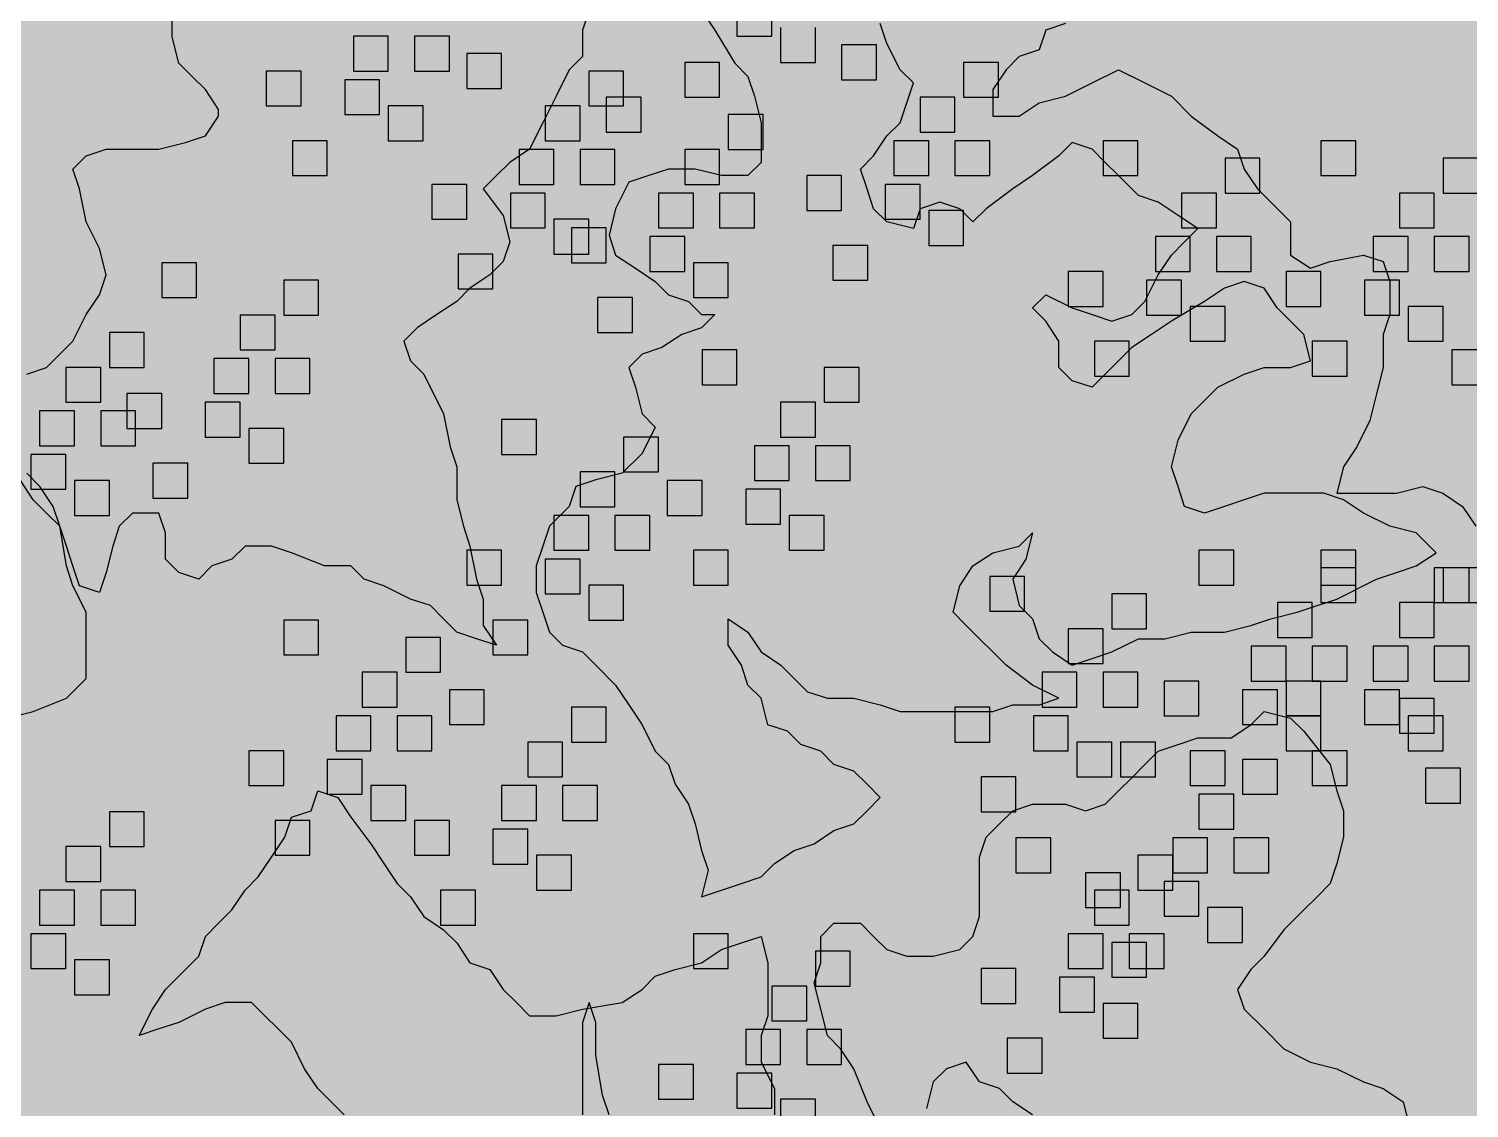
# Model space of a CAD drawing. Header units: millimetres. Extents: x -2.1 to 56.3, y -12 to 10.2.
# Drawn here: x 12.133 to 12.763, y -9.682 to -9.211 of the extents above; entities that cross this region are included whole.
import ezdxf

# ---------------------------------------------------------------- set-up
doc = ezdxf.new("R2010")
doc.units = ezdxf.units.MM
doc.header["$LTSCALE"] = 0.01
doc.layers.add('HATCH WOOD', color=35, linetype='Continuous', lineweight=9, true_color=0x96704a)
doc.layers.add('TREE', color=97, linetype='Continuous', lineweight=25, true_color=0x3f8845, transparency=0.3)

# ---------------------------------------------------------------- blocks, each defined once
blk = doc.blocks.new('DENDRO2-K')
at = {"linetype": 'Continuous'}
for p, q in [((0.2725, 0.9677), (0.2649, 0.9373)), ((-0.1222, 0.9449), (-0.1298, 0.9221)), ((0.0068, 0.9297), (-0.0084, 0.9449)), ((0.022, 0.9373), (-0.0008, 0.9525)), ((-0.08, 0.89), (-0.08, 0.93)), ((-0.08, 0.93), (-0.04, 0.93)), ((-0.04, 0.93), (-0.04, 0.89)), ((-0.03, 0.9), (-0.03, 0.94)), ((-0.03, 0.94), (0.01, 0.94)), ((0.0296, 0.9145), (0.0068, 0.9297)), ((0.01, 0.94), (0.01, 0.9)), ((0.0372, 0.9221), (0.022, 0.9373)), ((0.2649, 0.9373), (0.2498, 0.8994)), ((0.47, 0.89), (0.47, 0.93)), ((0.47, 0.93), (0.51, 0.93)), ((0.51, 0.93), (0.51, 0.89)), ((0.52, 0.9), (0.52, 0.94)), ((0.52, 0.94), (0.56, 0.94)), ((0.56, 0.94), (0.56, 0.9)), ((-0.1298, 0.9221), (-0.145, 0.9069)), ((0.0524, 0.9069), (0.0296, 0.9145)), ((0.0524, 0.9069), (0.0372, 0.9221)), ((-0.145, 0.9069), (-0.1602, 0.8918)), ((-0.13, 0.86), (-0.13, 0.9)), ((-0.13, 0.9), (-0.09, 0.9)), ((-0.09, 0.9), (-0.09, 0.86)), ((0.01, 0.9), (-0.03, 0.9)), ((0.0751, 0.8994), (0.0524, 0.9069)), ((0.0979, 0.8994), (0.0524, 0.9069)), ((0.0979, 0.8918), (0.0751, 0.8994)), ((0.1207, 0.8918), (0.0979, 0.8994)), ((0.2498, 0.8994), (0.227, 0.8766)), ((0.42, 0.86), (0.42, 0.9)), ((0.42, 0.9), (0.46, 0.9)), ((0.46, 0.9), (0.46, 0.86)), ((0.56, 0.9), (0.52, 0.9)), ((-0.3728, 0.8766), (-0.3804, 0.8538)), ((-0.3576, 0.8918), (-0.3728, 0.8766)), ((-0.3348, 0.8842), (-0.3576, 0.8918)), ((-0.2968, 0.8766), (-0.3348, 0.8842)), ((-0.2665, 0.8614), (-0.2968, 0.8766)), ((-0.1906, 0.8766), (-0.2133, 0.8614)), ((-0.1602, 0.8918), (-0.1906, 0.8766)), ((-0.04, 0.89), (-0.08, 0.89)), ((0, 0.85), (0, 0.89)), ((0, 0.89), (0.04, 0.89)), ((0.04, 0.89), (0.04, 0.85)), ((0.1207, 0.8842), (0.0979, 0.8918)), ((0.1511, 0.8766), (0.1207, 0.8918)), ((0.1283, 0.8614), (0.1207, 0.8842)), ((0.1814, 0.8766), (0.1511, 0.8766)), ((0.227, 0.8766), (0.1814, 0.8766)), ((0.51, 0.89), (0.47, 0.89)), ((0.55, 0.85), (0.55, 0.89)), ((0.55, 0.89), (0.59, 0.89)), ((0.59, 0.89), (0.59, 0.85)), ((-0.2361, 0.8538), (-0.2665, 0.8614)), ((-0.2133, 0.8614), (-0.2361, 0.8538)), ((-0.09, 0.86), (-0.13, 0.86)), ((-0.08, 0.82), (-0.08, 0.86)), ((-0.08, 0.86), (-0.04, 0.86)), ((-0.04, 0.86), (-0.04, 0.82)), ((0.1055, 0.8538), (0.1283, 0.8614)), ((0.46, 0.86), (0.42, 0.86)), ((0.47, 0.82), (0.47, 0.86)), ((0.47, 0.86), (0.51, 0.86)), ((0.51, 0.86), (0.51, 0.82)), ((-0.3804, 0.8538), (-0.3804, 0.8234)), ((-0.17, 0.81), (-0.17, 0.85)), ((-0.17, 0.85), (-0.13, 0.85)), ((-0.13, 0.85), (-0.13, 0.81)), ((0.04, 0.85), (0, 0.85)), ((0.0524, 0.8386), (0.0751, 0.8462)), ((0.0751, 0.8462), (0.1055, 0.8538)), ((0.38, 0.81), (0.38, 0.85)), ((0.38, 0.85), (0.42, 0.85)), ((0.42, 0.85), (0.42, 0.81)), ((0.59, 0.85), (0.55, 0.85)), ((-0.1, 0.79), (-0.1, 0.83)), ((-0.1, 0.83), (-0.06, 0.83)), ((-0.06, 0.83), (-0.06, 0.79)), ((0.0372, 0.8234), (0.0524, 0.8386)), ((-0.3804, 0.8234), (-0.3804, 0.7931)), ((-0.13, 0.81), (-0.17, 0.81)), ((-0.04, 0.82), (-0.08, 0.82)), ((0.0372, 0.7931), (0.0372, 0.8234)), ((0.42, 0.81), (0.38, 0.81)), ((0.51, 0.82), (0.47, 0.82)), ((0.6369, 0.8158), (0.6066, 0.8007)), ((0.6293, 0.7931), (0.6369, 0.8158)), ((-0.02, 0.76), (-0.02, 0.8)), ((-0.02, 0.8), (0.02, 0.8)), ((0.02, 0.8), (0.02, 0.76)), ((0.6066, 0.8007), (0.5838, 0.7855)), ((-0.5094, 0.7779), (-0.5474, 0.7779)), ((-0.479, 0.7703), (-0.5094, 0.7779)), ((-0.3804, 0.7931), (-0.3879, 0.7627)), ((-0.25, 0.75), (-0.25, 0.79)), ((-0.25, 0.79), (-0.21, 0.79)), ((-0.21, 0.79), (-0.21, 0.75)), ((-0.06, 0.79), (-0.1, 0.79)), ((0.06, 0.7855), (0.0372, 0.7931)), ((0.0903, 0.7855), (0.06, 0.7855)), ((0.1055, 0.7703), (0.0903, 0.7855)), ((0.5838, 0.7855), (0.5686, 0.7703)), ((0.6217, 0.7703), (0.6293, 0.7931)), ((-0.4639, 0.7551), (-0.479, 0.7703)), ((-0.3879, 0.7627), (-0.3955, 0.7399)), ((0.1131, 0.7475), (0.1055, 0.7703)), ((0.5686, 0.7703), (0.5458, 0.7475)), ((0.6066, 0.7399), (0.6217, 0.7703)), ((-0.4487, 0.7399), (-0.4639, 0.7551)), ((-0.21, 0.75), (-0.25, 0.75)), ((0.02, 0.76), (-0.02, 0.76)), ((0.0979, 0.7323), (0.1131, 0.7475)), ((0.5458, 0.7475), (0.5231, 0.7399)), ((-0.4259, 0.7247), (-0.4487, 0.7399)), ((-0.3955, 0.7399), (-0.4183, 0.7247)), ((-0.14, 0.69), (-0.14, 0.73)), ((-0.14, 0.73), (-0.1, 0.73)), ((-0.1, 0.73), (-0.1, 0.69)), ((-0.09, 0.7), (-0.09, 0.74)), ((-0.09, 0.74), (-0.05, 0.74)), ((-0.05, 0.74), (-0.05, 0.7)), ((0.0903, 0.7096), (0.0979, 0.7323)), ((0.5231, 0.7399), (0.5079, 0.7247)), ((0.599, 0.7172), (0.6066, 0.7399)), ((-0.4183, 0.7247), (-0.4259, 0.7247)), ((0.5079, 0.7247), (0.4927, 0.7096)), ((0.599, 0.6868), (0.599, 0.7172)), ((-0.19, 0.66), (-0.19, 0.7)), ((-0.19, 0.7), (-0.15, 0.7)), ((-0.15, 0.7), (-0.15, 0.66)), ((-0.05, 0.7), (-0.09, 0.7)), ((0.0751, 0.6944), (0.0903, 0.7096)), ((0.0751, 0.664), (0.0751, 0.6944)), ((0.4699, 0.6944), (0.4547, 0.6792)), ((0.4927, 0.7096), (0.4699, 0.6944)), ((-0.1, 0.69), (-0.14, 0.69)), ((-0.06, 0.65), (-0.06, 0.69)), ((-0.06, 0.69), (-0.02, 0.69)), ((-0.02, 0.69), (-0.02, 0.65)), ((0.31, 0.65), (0.31, 0.69)), ((0.31, 0.69), (0.35, 0.69)), ((0.35, 0.69), (0.35, 0.65)), ((0.4547, 0.6792), (0.432, 0.664)), ((0.6142, 0.6716), (0.599, 0.6868)), ((-0.47, 0.63), (-0.47, 0.67)), ((-0.47, 0.67), (-0.43, 0.67)), ((-0.43, 0.67), (-0.43, 0.63)), ((0.0827, 0.6412), (0.0751, 0.664)), ((0.432, 0.664), (0.4092, 0.6488)), ((0.6293, 0.6564), (0.6142, 0.6716)), ((-0.23, 0.61), (-0.23, 0.65)), ((-0.23, 0.65), (-0.19, 0.65)), ((-0.15, 0.66), (-0.19, 0.66)), ((-0.19, 0.65), (-0.19, 0.61)), ((-0.14, 0.62), (-0.14, 0.66)), ((-0.14, 0.66), (-0.1, 0.66)), ((-0.1, 0.66), (-0.1, 0.62)), ((-0.02, 0.65), (-0.06, 0.65)), ((0.16, 0.65), (0.2, 0.65)), ((0.16, 0.61), (0.16, 0.65)), ((0.2, 0.65), (0.2, 0.61)), ((0.35, 0.65), (0.31, 0.65)), ((0.4092, 0.6488), (0.3864, 0.6412)), ((0.39, 0.62), (0.39, 0.66)), ((0.39, 0.66), (0.43, 0.66)), ((0.43, 0.66), (0.43, 0.62)), ((0.6445, 0.6412), (0.6293, 0.6564)), ((-0.43, 0.63), (-0.47, 0.63)), ((-0.39, 0.6), (-0.39, 0.64)), ((-0.39, 0.64), (-0.35, 0.64)), ((-0.35, 0.64), (-0.35, 0.6)), ((0.0979, 0.6033), (0.0827, 0.6412)), ((0.3864, 0.6412), (0.3788, 0.6185)), ((0.6749, 0.6261), (0.6445, 0.6412)), ((-0.1, 0.62), (-0.14, 0.62)), ((0.3788, 0.6185), (0.356, 0.6109)), ((0.43, 0.62), (0.39, 0.62)), ((0.6977, 0.6109), (0.6749, 0.6261)), ((-0.35, 0.6), (-0.39, 0.6)), ((-0.19, 0.61), (-0.23, 0.61)), ((0.0979, 0.5729), (0.0979, 0.6033)), ((0.2, 0.61), (0.16, 0.61)), ((0.32, 0.56), (0.32, 0.6)), ((0.32, 0.6), (0.36, 0.6)), ((0.356, 0.6109), (0.3636, 0.5881)), ((0.36, 0.6), (0.36, 0.56)), ((0.7128, 0.5957), (0.6977, 0.6109)), ((0.728, 0.5805), (0.7128, 0.5957)), ((-0.46, 0.54), (-0.46, 0.58)), ((-0.46, 0.58), (-0.42, 0.58)), ((-0.42, 0.58), (-0.42, 0.54)), ((0.27, 0.55), (0.27, 0.59)), ((0.27, 0.59), (0.31, 0.59)), ((0.31, 0.59), (0.31, 0.55)), ((0.3636, 0.5881), (0.3864, 0.5729)), ((-0.51, 0.53), (-0.51, 0.57)), ((-0.51, 0.57), (-0.47, 0.57)), ((-0.47, 0.57), (-0.47, 0.53)), ((0.1131, 0.5577), (0.0979, 0.5729)), ((0.3864, 0.5729), (0.4168, 0.5501)), ((0.1207, 0.535), (0.1131, 0.5577)), ((0.22, 0.52), (0.22, 0.56)), ((0.22, 0.56), (0.26, 0.56)), ((0.26, 0.56), (0.26, 0.52)), ((0.31, 0.55), (0.27, 0.55)), ((0.36, 0.56), (0.32, 0.56)), ((0.35, 0.51), (0.35, 0.55)), ((0.35, 0.55), (0.39, 0.55)), ((0.39, 0.55), (0.39, 0.51)), ((0.4168, 0.5501), (0.4395, 0.535)), ((-0.47, 0.53), (-0.51, 0.53)), ((-0.42, 0.54), (-0.46, 0.54)), ((-0.43, 0.49), (-0.43, 0.53)), ((-0.43, 0.53), (-0.39, 0.53)), ((-0.39, 0.53), (-0.39, 0.49)), ((0.1359, 0.5046), (0.1207, 0.535)), ((0.4395, 0.535), (0.4623, 0.5198)), ((0.26, 0.52), (0.22, 0.52)), ((0.27, 0.48), (0.27, 0.52)), ((0.27, 0.52), (0.31, 0.52)), ((0.31, 0.52), (0.31, 0.48)), ((0.4623, 0.5198), (0.4775, 0.5046)), ((-0.51, 0.46), (-0.51, 0.5)), ((-0.51, 0.5), (-0.47, 0.5)), ((-0.47, 0.5), (-0.47, 0.46)), ((-0.1906, 0.4742), (-0.1754, 0.497)), ((-0.1754, 0.497), (-0.1602, 0.5122)), ((-0.1602, 0.5122), (-0.1374, 0.5046)), ((-0.1374, 0.5046), (-0.1222, 0.4894)), ((0.1435, 0.4818), (0.1359, 0.5046)), ((0.18, 0.51), (0.22, 0.51)), ((0.18, 0.47), (0.18, 0.51)), ((0.22, 0.51), (0.22, 0.47)), ((0.39, 0.51), (0.35, 0.51)), ((0.39, 0.46), (0.39, 0.5)), ((0.39, 0.5), (0.43, 0.5)), ((0.43, 0.5), (0.43, 0.46)), ((0.4775, 0.5046), (0.5003, 0.4894)), ((-0.39, 0.49), (-0.43, 0.49)), ((-0.34, 0.44), (-0.34, 0.48)), ((-0.34, 0.48), (-0.3, 0.48)), ((-0.3, 0.48), (-0.3, 0.44)), ((-0.1222, 0.4894), (-0.0767, 0.4666)), ((0.1587, 0.4666), (0.1435, 0.4818)), ((0.31, 0.48), (0.27, 0.48)), ((0.5003, 0.4894), (0.5155, 0.4666)), ((-0.2057, 0.4514), (-0.1906, 0.4742)), ((-0.0767, 0.4666), (-0.0387, 0.459)), ((0.1738, 0.4514), (0.1587, 0.4666)), ((0.22, 0.47), (0.18, 0.47)), ((0.47, 0.43), (0.47, 0.47)), ((0.47, 0.47), (0.51, 0.47)), ((0.51, 0.47), (0.51, 0.43)), ((0.5155, 0.4666), (0.5306, 0.4514)), ((-0.47, 0.46), (-0.51, 0.46)), ((-0.26, 0.41), (-0.26, 0.45)), ((-0.26, 0.45), (-0.22, 0.45)), ((-0.2209, 0.4363), (-0.2057, 0.4514)), ((-0.22, 0.45), (-0.22, 0.41)), ((-0.0387, 0.459), (-0.016, 0.4514)), ((-0.016, 0.4514), (0.022, 0.4514)), ((0.022, 0.4514), (0.0524, 0.4439)), ((0.1814, 0.4287), (0.1738, 0.4514)), ((0.24, 0.42), (0.24, 0.46)), ((0.24, 0.46), (0.28, 0.46)), ((0.28, 0.46), (0.28, 0.42)), ((0.43, 0.46), (0.39, 0.46)), ((0.5306, 0.4514), (0.5534, 0.4363)), ((-0.49, 0.4), (-0.49, 0.44)), ((-0.49, 0.44), (-0.45, 0.44)), ((-0.45, 0.44), (-0.45, 0.4)), ((-0.3, 0.44), (-0.34, 0.44)), ((-0.2361, 0.4135), (-0.2209, 0.4363)), ((0.0524, 0.4439), (0.0751, 0.4363)), ((0.0751, 0.4363), (0.1131, 0.4287)), ((0.08, 0.4), (0.08, 0.44)), ((0.08, 0.44), (0.12, 0.44)), ((0.12, 0.44), (0.12, 0.4)), ((0.51, 0.43), (0.47, 0.43)), ((0.5534, 0.4363), (0.561, 0.4135)), ((-0.35, 0.4059), (-0.3348, 0.4211)), ((-0.3348, 0.4211), (-0.3044, 0.3983)), ((-0.2513, 0.3983), (-0.2361, 0.4135)), ((0.1131, 0.4287), (0.1359, 0.4211)), ((0.1359, 0.4211), (0.1662, 0.4211)), ((0.1662, 0.4211), (0.189, 0.4059)), ((0.189, 0.4059), (0.1814, 0.4287)), ((0.28, 0.42), (0.24, 0.42)), ((0.561, 0.4135), (0.5838, 0.3983)), ((-0.45, 0.4), (-0.49, 0.4)), ((-0.3652, 0.3907), (-0.35, 0.4059)), ((-0.3044, 0.3983), (-0.2741, 0.3907)), ((-0.2741, 0.3907), (-0.2513, 0.3983)), ((-0.22, 0.41), (-0.26, 0.41)), ((-0.07, 0.36), (-0.07, 0.4)), ((-0.07, 0.4), (-0.03, 0.4)), ((-0.03, 0.4), (-0.03, 0.36)), ((0.12, 0.4), (0.08, 0.4)), ((0.16, 0.41), (0.2, 0.41)), ((0.16, 0.37), (0.16, 0.41)), ((0.2, 0.41), (0.2, 0.37)), ((0.35, 0.36), (0.35, 0.4)), ((0.35, 0.4), (0.39, 0.4)), ((0.39, 0.4), (0.39, 0.36)), ((0.4, 0.37), (0.4, 0.41)), ((0.4, 0.41), (0.44, 0.41)), ((0.44, 0.41), (0.44, 0.37)), ((0.5838, 0.3983), (0.599, 0.3831)), ((-0.3804, 0.3679), (-0.3652, 0.3907)), ((-0.33, 0.35), (-0.33, 0.39)), ((-0.33, 0.39), (-0.29, 0.39)), ((-0.29, 0.39), (-0.29, 0.35)), ((0.599, 0.3831), (0.6142, 0.3679)), ((-0.4107, 0.3528), (-0.3804, 0.3679)), ((-0.38, 0.34), (-0.38, 0.38)), ((-0.38, 0.38), (-0.34, 0.38)), ((-0.34, 0.38), (-0.34, 0.34)), ((0.2, 0.37), (0.16, 0.37)), ((0.3, 0.33), (0.3, 0.37)), ((0.3, 0.37), (0.34, 0.37)), ((0.34, 0.37), (0.34, 0.33)), ((0.44, 0.37), (0.4, 0.37)), ((0.6142, 0.3679), (0.6142, 0.3376)), ((-0.4411, 0.3376), (-0.4107, 0.3528)), ((-0.43, 0.31), (-0.43, 0.35)), ((-0.43, 0.35), (-0.39, 0.35)), ((-0.39, 0.35), (-0.39, 0.31)), ((-0.29, 0.35), (-0.33, 0.35)), ((-0.03, 0.36), (-0.07, 0.36)), ((0.0524, 0.3452), (0.0751, 0.3528)), ((0.0751, 0.3528), (0.0979, 0.3603)), ((0.09, 0.31), (0.09, 0.35)), ((0.09, 0.35), (0.13, 0.35)), ((0.0979, 0.3603), (0.1283, 0.3603)), ((0.1283, 0.3603), (0.1511, 0.3528)), ((0.13, 0.35), (0.13, 0.31)), ((0.1511, 0.3528), (0.1738, 0.3452)), ((0.39, 0.36), (0.35, 0.36)), ((0.43, 0.32), (0.43, 0.36)), ((0.43, 0.36), (0.47, 0.36)), ((0.47, 0.36), (0.47, 0.32)), ((-0.4715, 0.3224), (-0.4411, 0.3376)), ((-0.34, 0.34), (-0.38, 0.34)), ((-0.3, 0.3), (-0.3, 0.34)), ((-0.3, 0.34), (-0.26, 0.34)), ((-0.26, 0.34), (-0.26, 0.3)), ((0.0296, 0.3224), (0.0524, 0.3452)), ((0.04, 0.3), (0.04, 0.34)), ((0.04, 0.34), (0.08, 0.34)), ((0.08, 0.34), (0.08, 0.3)), ((0.1738, 0.3452), (0.189, 0.33)), ((0.6142, 0.3376), (0.6066, 0.3072)), ((-0.4866, 0.3072), (-0.4715, 0.3224)), ((-0.29, 0.28), (-0.29, 0.32)), ((-0.29, 0.32), (-0.25, 0.32)), ((-0.25, 0.32), (-0.25, 0.28)), ((-0.0008, 0.292), (0.0068, 0.3148)), ((0.0068, 0.3148), (0.0296, 0.3224)), ((0.189, 0.33), (0.1966, 0.3072)), ((0.26, 0.28), (0.26, 0.32)), ((0.26, 0.32), (0.3, 0.32)), ((0.34, 0.33), (0.3, 0.33)), ((0.3, 0.32), (0.3, 0.28)), ((0.35, 0.29), (0.35, 0.33)), ((0.35, 0.33), (0.39, 0.33)), ((0.39, 0.33), (0.39, 0.29)), ((0.47, 0.32), (0.43, 0.32)), ((-0.5398, 0.2996), (-0.517, 0.3072)), ((-0.517, 0.3072), (-0.4866, 0.3072)), ((-0.47, 0.26), (-0.47, 0.3)), ((-0.47, 0.3), (-0.43, 0.3)), ((-0.39, 0.31), (-0.43, 0.31)), ((-0.43, 0.3), (-0.43, 0.26)), ((-0.38, 0.27), (-0.38, 0.31)), ((-0.38, 0.31), (-0.34, 0.31)), ((-0.34, 0.31), (-0.34, 0.27)), ((-0.26, 0.3), (-0.3, 0.3)), ((-0.01, 0.27), (-0.01, 0.31)), ((-0.01, 0.31), (0.03, 0.31)), ((0.03, 0.31), (0.03, 0.27)), ((0.08, 0.3), (0.04, 0.3)), ((0.13, 0.31), (0.09, 0.31)), ((0.12, 0.26), (0.12, 0.3)), ((0.12, 0.3), (0.16, 0.3)), ((0.16, 0.3), (0.16, 0.26)), ((0.1966, 0.3072), (0.2118, 0.292)), ((0.6066, 0.3072), (0.599, 0.2617)), ((0.599, 0.2996), (0.6217, 0.3072)), ((0.6217, 0.292), (0.599, 0.2996)), ((0.6217, 0.3072), (0.6521, 0.3072)), ((0.6521, 0.3072), (0.6901, 0.3072)), ((0.6901, 0.3072), (0.728, 0.3072)), ((-0.21, 0.25), (-0.21, 0.29)), ((-0.21, 0.29), (-0.17, 0.29)), ((-0.17, 0.29), (-0.17, 0.25)), ((-0.0084, 0.2617), (-0.0008, 0.292)), ((0.2118, 0.292), (0.2346, 0.2692)), ((0.39, 0.29), (0.35, 0.29)), ((0.6597, 0.292), (0.6217, 0.292)), ((0.7053, 0.2844), (0.6597, 0.292)), ((0.728, 0.2768), (0.7053, 0.2844)), ((-0.44, 0.24), (-0.44, 0.28)), ((-0.44, 0.28), (-0.4, 0.28)), ((-0.4, 0.28), (-0.4, 0.24)), ((-0.34, 0.27), (-0.38, 0.27)), ((-0.3424, 0.2541), (-0.312, 0.2692)), ((-0.312, 0.2692), (-0.2817, 0.2768)), ((-0.25, 0.28), (-0.29, 0.28)), ((-0.2817, 0.2768), (-0.2589, 0.2692)), ((-0.2589, 0.2692), (-0.2437, 0.2465)), ((0.03, 0.27), (-0.01, 0.27)), ((0.04, 0.23), (0.04, 0.27)), ((0.04, 0.27), (0.08, 0.27)), ((0.08, 0.27), (0.08, 0.23)), ((0.2346, 0.2692), (0.2573, 0.2541)), ((0.3, 0.28), (0.26, 0.28)), ((-0.43, 0.26), (-0.47, 0.26)), ((-0.35, 0.2313), (-0.3424, 0.2541)), ((-0.17, 0.25), (-0.21, 0.25)), ((-0.145, 0.2389), (-0.1298, 0.2541)), ((-0.1298, 0.2541), (-0.1071, 0.2465)), ((-0.05, 0.22), (-0.05, 0.26)), ((-0.05, 0.26), (-0.01, 0.26)), ((-0.0311, 0.2389), (-0.0084, 0.2617)), ((-0.01, 0.26), (-0.01, 0.22)), ((0.16, 0.26), (0.12, 0.26)), ((0.2573, 0.2541), (0.2801, 0.2389)), ((0.599, 0.2617), (0.5838, 0.2389)), ((-0.4, 0.24), (-0.44, 0.24)), ((-0.2437, 0.2465), (-0.2285, 0.2237)), ((-0.1526, 0.2161), (-0.145, 0.2389)), ((-0.1071, 0.2465), (-0.0767, 0.2389)), ((-0.0767, 0.2389), (-0.0615, 0.2237)), ((-0.0615, 0.2237), (-0.0311, 0.2389)), ((0.2801, 0.2389), (0.3105, 0.2237)), ((0.5838, 0.2389), (0.5686, 0.2237)), ((-0.3576, 0.2085), (-0.35, 0.2313)), ((-0.33, 0.18), (-0.33, 0.22)), ((-0.33, 0.22), (-0.29, 0.22)), ((-0.29, 0.22), (-0.29, 0.18)), ((-0.28, 0.19), (-0.28, 0.23)), ((-0.28, 0.23), (-0.24, 0.23)), ((-0.24, 0.23), (-0.24, 0.19)), ((-0.2285, 0.2237), (-0.2133, 0.2085)), ((-0.1678, 0.1933), (-0.1526, 0.2161)), ((-0.01, 0.22), (-0.05, 0.22)), ((0.08, 0.23), (0.04, 0.23)), ((0.3105, 0.2237), (0.3257, 0.2085)), ((0.5686, 0.2237), (0.561, 0.2009)), ((0.67, 0.18), (0.67, 0.22)), ((0.67, 0.22), (0.71, 0.22)), ((0.71, 0.22), (0.71, 0.18)), ((-0.3576, 0.1781), (-0.3576, 0.2085)), ((-0.2133, 0.2085), (-0.2057, 0.1857)), ((0, 0.17), (0, 0.21)), ((0, 0.21), (0.04, 0.21)), ((0.04, 0.21), (0.04, 0.17)), ((0.3257, 0.2085), (0.3484, 0.2009)), ((0.3484, 0.2009), (0.3712, 0.1857)), ((0.561, 0.2009), (0.5534, 0.1706)), ((-0.48, 0.15), (-0.48, 0.19)), ((-0.48, 0.19), (-0.44, 0.19)), ((-0.44, 0.19), (-0.44, 0.15)), ((-0.38, 0.15), (-0.38, 0.19)), ((-0.38, 0.19), (-0.34, 0.19)), ((-0.34, 0.19), (-0.34, 0.15)), ((-0.24, 0.19), (-0.28, 0.19)), ((-0.2057, 0.1857), (-0.1906, 0.1706)), ((-0.1754, 0.1706), (-0.1678, 0.1933)), ((0.3712, 0.1857), (0.394, 0.1781)), ((-0.5398, 0.1706), (-0.517, 0.1554)), ((-0.35, 0.1478), (-0.3576, 0.1781)), ((-0.29, 0.18), (-0.33, 0.18)), ((-0.25, 0.14), (-0.25, 0.18)), ((-0.25, 0.18), (-0.21, 0.18)), ((-0.21, 0.18), (-0.21, 0.14)), ((-0.1906, 0.1706), (-0.1906, 0.1554)), ((-0.1906, 0.1554), (-0.1754, 0.1706)), ((-0.15, 0.13), (-0.15, 0.17)), ((-0.15, 0.17), (-0.11, 0.17)), ((-0.11, 0.17), (-0.11, 0.13)), ((0.04, 0.17), (0, 0.17)), ((0.08, 0.14), (0.08, 0.18)), ((0.08, 0.18), (0.12, 0.18)), ((0.12, 0.18), (0.12, 0.14)), ((0.394, 0.1781), (0.4244, 0.1706)), ((0.4244, 0.1706), (0.4471, 0.163)), ((0.4471, 0.163), (0.4775, 0.1706)), ((0.4775, 0.1706), (0.4699, 0.1478)), ((0.52, 0.14), (0.52, 0.18)), ((0.52, 0.18), (0.56, 0.18)), ((0.5534, 0.1706), (0.5382, 0.1478)), ((0.56, 0.18), (0.56, 0.14)), ((0.71, 0.18), (0.67, 0.18)), ((-0.517, 0.1554), (-0.479, 0.1326)), ((-0.44, 0.15), (-0.48, 0.15)), ((-0.34, 0.15), (-0.38, 0.15)), ((-0.33, 0.11), (-0.33, 0.15)), ((-0.33, 0.15), (-0.29, 0.15)), ((-0.29, 0.15), (-0.29, 0.11)), ((-0.479, 0.1326), (-0.4639, 0.1174)), ((-0.42, 0.1), (-0.42, 0.14)), ((-0.42, 0.14), (-0.38, 0.14)), ((-0.38, 0.14), (-0.38, 0.1)), ((-0.35, 0.1174), (-0.35, 0.1478)), ((-0.21, 0.14), (-0.25, 0.14)), ((0.12, 0.14), (0.08, 0.14)), ((0.1587, 0.1402), (0.1738, 0.1174)), ((0.189, 0.1402), (0.1587, 0.1402)), ((0.2118, 0.125), (0.189, 0.1402)), ((0.4699, 0.1478), (0.4623, 0.125)), ((0.56, 0.14), (0.52, 0.14)), ((0.5382, 0.1478), (0.5306, 0.125)), ((-0.55, 0.13), (-0.51, 0.13)), ((-0.51, 0.13), (-0.51, 0.09)), ((-0.4639, 0.1174), (-0.4411, 0.1098)), ((-0.3652, 0.1022), (-0.35, 0.1174)), ((-0.11, 0.13), (-0.15, 0.13)), ((0.01, 0.08), (0.01, 0.12)), ((0.01, 0.12), (0.05, 0.12)), ((0.05, 0.12), (0.05, 0.08)), ((0.1738, 0.1174), (0.1966, 0.1022)), ((0.2346, 0.1174), (0.2118, 0.125)), ((0.2498, 0.1022), (0.2346, 0.1174)), ((0.4623, 0.125), (0.4547, 0.1022)), ((0.5306, 0.125), (0.5231, 0.1022)), ((0.63, 0.08), (0.63, 0.12)), ((0.63, 0.12), (0.67, 0.12)), ((0.67, 0.12), (0.67, 0.08)), ((0.68, 0.09), (0.68, 0.13)), ((0.68, 0.13), (0.72, 0.13)), ((0.72, 0.13), (0.72, 0.09)), ((-0.4411, 0.1098), (-0.4107, 0.1022)), ((-0.38, 0.1), (-0.42, 0.1)), ((-0.4107, 0.1022), (-0.3652, 0.1022)), ((-0.29, 0.11), (-0.33, 0.11)), ((-0.04, 0.07), (-0.04, 0.11)), ((-0.04, 0.11), (0, 0.11)), ((0, 0.11), (0, 0.07)), ((0.1966, 0.1022), (0.2118, 0.0795)), ((0.2801, 0.0946), (0.2498, 0.1022)), ((0.4547, 0.1022), (0.4395, 0.087)), ((0.5231, 0.1022), (0.5534, 0.0946)), ((0.6142, 0.0946), (0.6369, 0.1022)), ((0.6369, 0.1022), (0.6673, 0.1022)), ((0.6673, 0.1022), (0.6977, 0.087)), ((-0.51, 0.09), (-0.55, 0.09)), ((0.2877, 0.0719), (0.2801, 0.0946)), ((0.4395, 0.087), (0.4244, 0.0643)), ((0.5534, 0.0946), (0.5838, 0.0946)), ((0.58, 0.05), (0.58, 0.09)), ((0.58, 0.09), (0.62, 0.09)), ((0.5838, 0.0946), (0.6142, 0.0946)), ((0.62, 0.09), (0.62, 0.05)), ((0.72, 0.09), (0.68, 0.09)), ((0.6977, 0.087), (0.728, 0.087)), ((-0.52, 0.08), (-0.48, 0.08)), ((-0.48, 0.08), (-0.48, 0.04)), ((-0.09, 0.04), (-0.09, 0.08)), ((-0.09, 0.08), (-0.05, 0.08)), ((-0.05, 0.08), (-0.05, 0.04)), ((0, 0.07), (-0.04, 0.07)), ((0.05, 0.08), (0.01, 0.08)), ((0.04, 0.03), (0.04, 0.07)), ((0.04, 0.07), (0.08, 0.07)), ((0.08, 0.07), (0.08, 0.03)), ((0.2118, 0.0795), (0.227, 0.0643)), ((0.3029, 0.0567), (0.2877, 0.0719)), ((0.67, 0.08), (0.63, 0.08)), ((0.71, 0.04), (0.71, 0.08)), ((0.71, 0.08), (0.75, 0.08)), ((-0.35, 0.01), (-0.35, 0.05)), ((-0.35, 0.05), (-0.31, 0.05)), ((-0.31, 0.05), (-0.31, 0.01)), ((0.227, 0.0643), (0.2422, 0.0491)), ((0.3105, 0.0339), (0.3029, 0.0567)), ((0.4244, 0.0643), (0.4168, 0.0415)), ((0.62, 0.05), (0.58, 0.05)), ((0.63, 0.01), (0.63, 0.05)), ((0.63, 0.05), (0.67, 0.05)), ((0.67, 0.05), (0.67, 0.01)), ((-0.48, 0.04), (-0.52, 0.04)), ((-0.05, 0.04), (-0.09, 0.04)), ((-0.04, 0), (-0.04, 0.04)), ((-0.04, 0.04), (0, 0.04)), ((0, 0.04), (0, 0)), ((0.2422, 0.0491), (0.2498, 0.0263)), ((0.3257, 0.0187), (0.3105, 0.0339)), ((0.4168, 0.0415), (0.4016, 0.0187)), ((0.5231, 0.0339), (0.5079, 0.0187)), ((0.5534, 0.0339), (0.5231, 0.0339)), ((0.54, 0), (0.54, 0.04)), ((0.54, 0.04), (0.58, 0.04)), ((0.5762, 0.0415), (0.5534, 0.0339)), ((0.6369, 0.0263), (0.5762, 0.0415)), ((0.58, 0.04), (0.58, 0)), ((0.75, 0.04), (0.71, 0.04)), ((-0.27, -0.02), (-0.27, 0.02)), ((-0.27, 0.02), (-0.23, 0.02)), ((-0.23, 0.02), (-0.23, -0.02)), ((-0.13, -0.01), (-0.13, 0.03)), ((-0.13, 0.03), (-0.09, 0.03)), ((-0.09, 0.03), (-0.09, -0.01)), ((0.08, 0.03), (0.04, 0.03)), ((0.2498, 0.0263), (0.2498, -0.0041)), ((0.3333, -0.0041), (0.3257, 0.0187)), ((0.4016, 0.0187), (0.394, -0.0041)), ((0.5079, 0.0187), (0.5079, -0.0116)), ((0.6521, 0.0111), (0.6369, 0.0263)), ((-0.5, -0.03), (-0.5, 0.01)), ((-0.5, 0.01), (-0.46, 0.01)), ((-0.46, 0.01), (-0.46, -0.03)), ((-0.31, 0.01), (-0.35, 0.01)), ((0, 0), (-0.04, 0)), ((0.58, 0), (0.54, 0)), ((0.67, 0.01), (0.63, 0.01)), ((0.6749, -0.0041), (0.6521, 0.0111)), ((-0.3576, -0.0116), (-0.3728, -0.0268)), ((-0.3348, -0.0192), (-0.3576, -0.0116)), ((-0.09, -0.01), (-0.13, -0.01)), ((0.2498, -0.0041), (0.2573, -0.0344)), ((0.3484, -0.0192), (0.3333, -0.0041)), ((0.394, -0.0041), (0.3788, -0.0192)), ((0.5079, -0.0116), (0.5231, -0.0268)), ((0.7128, -0.0192), (0.6749, -0.0041)), ((-0.46, -0.03), (-0.5, -0.03)), ((-0.3728, -0.0268), (-0.3955, -0.042)), ((-0.312, -0.0268), (-0.3348, -0.0192)), ((-0.2968, -0.042), (-0.312, -0.0268)), ((-0.23, -0.02), (-0.27, -0.02)), ((0.3636, -0.0344), (0.3484, -0.0192)), ((0.3788, -0.0192), (0.3636, -0.0344)), ((0.5231, -0.0268), (0.5382, -0.042)), ((0.7432, -0.0344), (0.7128, -0.0192)), ((-0.5018, -0.042), (-0.5246, -0.0344)), ((-0.4715, -0.0572), (-0.5018, -0.042)), ((-0.3955, -0.042), (-0.4107, -0.0572)), ((-0.34, -0.08), (-0.34, -0.04)), ((-0.34, -0.04), (-0.3, -0.04)), ((-0.3, -0.04), (-0.3, -0.08)), ((-0.2893, -0.0724), (-0.2968, -0.042)), ((0.2573, -0.0344), (0.2649, -0.0572)), ((0.5382, -0.042), (0.5458, -0.0648)), ((-0.4563, -0.0724), (-0.4715, -0.0572)), ((-0.4335, -0.0648), (-0.4563, -0.0724)), ((-0.4107, -0.0572), (-0.4335, -0.0648)), ((-0.39, -0.09), (-0.39, -0.05)), ((-0.39, -0.05), (-0.35, -0.05)), ((-0.35, -0.05), (-0.35, -0.09)), ((0.2649, -0.0572), (0.2649, -0.1027)), ((0.5458, -0.0648), (0.5458, -0.0952)), ((-0.44, -0.12), (-0.44, -0.08)), ((-0.44, -0.08), (-0.4, -0.08)), ((-0.4, -0.08), (-0.4, -0.12)), ((-0.3, -0.08), (-0.34, -0.08)), ((-0.3196, -0.1027), (-0.312, -0.08)), ((-0.312, -0.08), (-0.2893, -0.0724)), ((-0.35, -0.09), (-0.39, -0.09)), ((-0.31, -0.13), (-0.31, -0.09)), ((-0.31, -0.09), (-0.27, -0.09)), ((-0.27, -0.09), (-0.27, -0.13)), ((0.5458, -0.0952), (0.5382, -0.1255)), ((0.6749, -0.1103), (0.6901, -0.0952)), ((0.6901, -0.0952), (0.7204, -0.0876)), ((-0.312, -0.1255), (-0.3196, -0.1027)), ((0.2649, -0.1027), (0.2649, -0.1331)), ((0.6673, -0.1331), (0.6749, -0.1103)), ((-0.48, -0.17), (-0.48, -0.13)), ((-0.48, -0.13), (-0.44, -0.13)), ((-0.4, -0.12), (-0.44, -0.12)), ((-0.44, -0.13), (-0.44, -0.17)), ((-0.39, -0.16), (-0.39, -0.12)), ((-0.39, -0.12), (-0.35, -0.12)), ((-0.35, -0.12), (-0.35, -0.16)), ((-0.2968, -0.1407), (-0.312, -0.1255)), ((-0.27, -0.13), (-0.31, -0.13)), ((0.1207, -0.1255), (0.0979, -0.1407)), ((0.1511, -0.1179), (0.1207, -0.1255)), ((0.1662, -0.1331), (0.1511, -0.1179)), ((0.26, -0.16), (0.26, -0.12)), ((0.26, -0.12), (0.3, -0.12)), ((0.3, -0.12), (0.3, -0.16)), ((0.5382, -0.1255), (0.5231, -0.1407)), ((-0.312, -0.1559), (-0.2968, -0.1407)), ((0.0979, -0.1407), (0.0827, -0.1635)), ((0.1814, -0.1483), (0.1662, -0.1331)), ((0.1966, -0.1635), (0.1814, -0.1483)), ((0.2649, -0.1331), (0.2649, -0.1635)), ((0.432, -0.1483), (0.4092, -0.1559)), ((0.4623, -0.1483), (0.432, -0.1483)), ((0.5003, -0.1483), (0.4623, -0.1483)), ((0.5231, -0.1407), (0.5003, -0.1483)), ((0.6901, -0.1483), (0.6673, -0.1331)), ((0.6977, -0.1711), (0.6901, -0.1483)), ((-0.4715, -0.1787), (-0.4487, -0.1635)), ((-0.4487, -0.1635), (-0.4183, -0.1635)), ((-0.4183, -0.1635), (-0.4183, -0.1938)), ((-0.35, -0.16), (-0.39, -0.16)), ((-0.3348, -0.1863), (-0.312, -0.1559)), ((0.0827, -0.1635), (0.0751, -0.1938)), ((0.11, -0.2), (0.11, -0.16)), ((0.11, -0.16), (0.15, -0.16)), ((0.15, -0.16), (0.15, -0.2)), ((0.2118, -0.1787), (0.1966, -0.1635)), ((0.2649, -0.1635), (0.2573, -0.1863)), ((0.3, -0.16), (0.26, -0.16)), ((0.34, -0.19), (0.34, -0.15)), ((0.34, -0.15), (0.38, -0.15)), ((0.38, -0.15), (0.38, -0.19)), ((0.4092, -0.1559), (0.394, -0.1711)), ((0.56, -0.19), (0.56, -0.15)), ((0.56, -0.15), (0.6, -0.15)), ((0.6, -0.15), (0.6, -0.19)), ((-0.4866, -0.1938), (-0.4715, -0.1787)), ((-0.44, -0.17), (-0.48, -0.17)), ((0.2346, -0.209), (0.2118, -0.1787)), ((0.394, -0.1711), (0.3788, -0.1863)), ((0.64, -0.22), (0.64, -0.18)), ((0.64, -0.18), (0.68, -0.18)), ((0.68, -0.18), (0.68, -0.22)), ((0.7128, -0.1863), (0.6977, -0.1711)), ((-0.4942, -0.2166), (-0.4866, -0.1938)), ((-0.4183, -0.1938), (-0.4335, -0.2166)), ((-0.35, -0.209), (-0.3348, -0.1863)), ((0.0751, -0.1938), (0.06, -0.209)), ((0.0903, -0.2014), (0.1131, -0.1863)), ((0.1131, -0.1863), (0.1435, -0.1938)), ((0.1435, -0.1938), (0.1587, -0.209)), ((0.2573, -0.1863), (0.2573, -0.2166)), ((0.38, -0.19), (0.34, -0.19)), ((0.3788, -0.1863), (0.3712, -0.209)), ((0.41, -0.23), (0.41, -0.19)), ((0.41, -0.19), (0.45, -0.19)), ((0.45, -0.19), (0.45, -0.23)), ((0.6, -0.19), (0.56, -0.19)), ((0.728, -0.209), (0.7128, -0.1863)), ((-0.3728, -0.2394), (-0.35, -0.209)), ((-0.1982, -0.209), (-0.2133, -0.2242)), ((-0.183, -0.2242), (-0.1982, -0.209)), ((0.06, -0.209), (0.0903, -0.2014)), ((0.15, -0.2), (0.11, -0.2)), ((0.1587, -0.209), (0.1814, -0.2166)), ((0.2498, -0.2394), (0.2346, -0.209)), ((0.27, -0.25), (0.27, -0.21)), ((0.27, -0.21), (0.31, -0.21)), ((0.31, -0.21), (0.31, -0.25)), ((0.3712, -0.209), (0.3712, -0.247)), ((-0.5246, -0.247), (-0.517, -0.2242)), ((-0.517, -0.2242), (-0.4942, -0.2166)), ((-0.4335, -0.2166), (-0.4411, -0.247)), ((-0.2133, -0.2242), (-0.1982, -0.2546)), ((-0.1602, -0.2394), (-0.183, -0.2242)), ((0.1814, -0.2166), (0.1966, -0.2318)), ((0.22, -0.26), (0.22, -0.22)), ((0.22, -0.22), (0.26, -0.22)), ((0.2573, -0.2166), (0.2498, -0.2394)), ((0.26, -0.22), (0.26, -0.26)), ((0.45, -0.23), (0.41, -0.23)), ((0.68, -0.22), (0.64, -0.22)), ((-0.4411, -0.247), (-0.4563, -0.2774)), ((-0.3879, -0.2546), (-0.3728, -0.2394)), ((-0.1298, -0.2394), (-0.1602, -0.2394)), ((-0.1146, -0.2546), (-0.1298, -0.2394)), ((0.1966, -0.2318), (0.2118, -0.2546)), ((0.3712, -0.247), (0.3788, -0.2698)), ((0.57, -0.28), (0.57, -0.24)), ((0.57, -0.24), (0.61, -0.24)), ((0.61, -0.24), (0.61, -0.28)), ((-0.3804, -0.2774), (-0.3879, -0.2546)), ((-0.24, -0.29), (-0.24, -0.25)), ((-0.24, -0.25), (-0.2, -0.25)), ((-0.2, -0.25), (-0.2, -0.29)), ((-0.1982, -0.2546), (-0.1906, -0.2774)), ((-0.1071, -0.2774), (-0.1146, -0.2546)), ((0.17, -0.25), (0.21, -0.25)), ((0.17, -0.29), (0.17, -0.25)), ((0.2118, -0.2546), (0.2042, -0.2774)), ((0.21, -0.25), (0.21, -0.29)), ((0.26, -0.26), (0.22, -0.26)), ((0.31, -0.25), (0.27, -0.25)), ((0.3, -0.3), (0.3, -0.26)), ((0.3, -0.26), (0.34, -0.26)), ((0.34, -0.26), (0.34, -0.3)), ((0.52, -0.29), (0.52, -0.25)), ((0.52, -0.25), (0.56, -0.25)), ((0.56, -0.25), (0.56, -0.29)), ((-0.4563, -0.2774), (-0.4715, -0.3077)), ((-0.3652, -0.2925), (-0.3804, -0.2774)), ((-0.1906, -0.2774), (-0.183, -0.3001)), ((-0.16, -0.32), (-0.16, -0.28)), ((-0.16, -0.28), (-0.12, -0.28)), ((-0.1222, -0.2925), (-0.1071, -0.2774)), ((-0.12, -0.28), (-0.12, -0.32)), ((0.2042, -0.2774), (0.1966, -0.3001)), ((0.3788, -0.2698), (0.3712, -0.2925)), ((0.45, -0.31), (0.45, -0.27)), ((0.45, -0.27), (0.49, -0.27)), ((0.47, -0.32), (0.47, -0.28)), ((0.47, -0.28), (0.51, -0.28)), ((0.49, -0.27), (0.49, -0.31)), ((0.51, -0.28), (0.51, -0.32)), ((0.61, -0.28), (0.57, -0.28)), ((-0.39, -0.33), (-0.39, -0.29)), ((-0.39, -0.29), (-0.35, -0.29)), ((-0.35, -0.3077), (-0.3652, -0.2925)), ((-0.35, -0.29), (-0.35, -0.33)), ((-0.2, -0.29), (-0.24, -0.29)), ((-0.1374, -0.3077), (-0.1222, -0.2925)), ((0.21, -0.29), (0.17, -0.29)), ((0.22, -0.33), (0.22, -0.29)), ((0.22, -0.29), (0.26, -0.29)), ((0.26, -0.29), (0.26, -0.33)), ((0.3712, -0.2925), (0.356, -0.3077)), ((0.56, -0.29), (0.52, -0.29)), ((0.6, -0.33), (0.6, -0.29)), ((0.6, -0.29), (0.64, -0.29)), ((0.64, -0.29), (0.64, -0.33)), ((-0.4715, -0.3077), (-0.4563, -0.3381)), ((-0.3272, -0.3305), (-0.35, -0.3077)), ((-0.183, -0.3001), (-0.1906, -0.3229)), ((-0.1526, -0.3229), (-0.1374, -0.3077)), ((0.13, -0.34), (0.13, -0.3)), ((0.13, -0.3), (0.17, -0.3)), ((0.17, -0.3), (0.17, -0.34)), ((0.1966, -0.3001), (0.1814, -0.3305)), ((0.34, -0.3), (0.3, -0.3)), ((0.3, -0.35), (0.3, -0.31)), ((0.3, -0.31), (0.34, -0.31)), ((0.34, -0.31), (0.34, -0.35)), ((0.356, -0.3077), (0.3409, -0.3229)), ((0.49, -0.31), (0.45, -0.31)), ((0.53, -0.34), (0.53, -0.3)), ((0.53, -0.3), (0.57, -0.3)), ((0.57, -0.3), (0.57, -0.34)), ((-0.35, -0.33), (-0.39, -0.33)), ((-0.1906, -0.3229), (-0.2057, -0.3381)), ((-0.1678, -0.3457), (-0.1526, -0.3229)), ((-0.12, -0.32), (-0.16, -0.32)), ((0.26, -0.33), (0.22, -0.33)), ((0.3409, -0.3229), (0.3257, -0.3381)), ((0.43, -0.37), (0.43, -0.33)), ((0.43, -0.33), (0.47, -0.33)), ((0.51, -0.32), (0.47, -0.32)), ((0.47, -0.33), (0.47, -0.37)), ((0.52, -0.36), (0.52, -0.32)), ((0.52, -0.32), (0.56, -0.32)), ((0.56, -0.32), (0.56, -0.36)), ((0.64, -0.33), (0.6, -0.33)), ((-0.4563, -0.3381), (-0.4411, -0.3685)), ((-0.3196, -0.3533), (-0.3272, -0.3305)), ((-0.2057, -0.3381), (-0.2361, -0.3533)), ((-0.23, -0.38), (-0.23, -0.34)), ((-0.23, -0.34), (-0.19, -0.34)), ((-0.19, -0.34), (-0.19, -0.38)), ((-0.183, -0.3685), (-0.1678, -0.3457)), ((0.17, -0.34), (0.13, -0.34)), ((0.1814, -0.3305), (0.1814, -0.3609)), ((0.3257, -0.3381), (0.3105, -0.3533)), ((0.57, -0.34), (0.53, -0.34)), ((-0.3044, -0.376), (-0.3196, -0.3533)), ((-0.28, -0.39), (-0.28, -0.35)), ((-0.28, -0.35), (-0.24, -0.35)), ((-0.2361, -0.3533), (-0.2589, -0.3685)), ((-0.24, -0.35), (-0.24, -0.39)), ((0.1814, -0.3609), (0.1738, -0.3912)), ((0.23, -0.4), (0.23, -0.36)), ((0.23, -0.36), (0.27, -0.36)), ((0.27, -0.36), (0.27, -0.4)), ((0.34, -0.35), (0.3, -0.35)), ((0.3105, -0.3533), (0.3029, -0.376)), ((0.46, -0.4), (0.46, -0.36)), ((0.46, -0.36), (0.5, -0.36)), ((0.5, -0.36), (0.5, -0.4)), ((0.56, -0.36), (0.52, -0.36)), ((-0.4411, -0.3685), (-0.4183, -0.3912)), ((-0.33, -0.42), (-0.33, -0.38)), ((-0.33, -0.38), (-0.29, -0.38)), ((-0.2893, -0.3988), (-0.3044, -0.376)), ((-0.29, -0.38), (-0.29, -0.42)), ((-0.2589, -0.3685), (-0.2741, -0.3836)), ((-0.19, -0.38), (-0.23, -0.38)), ((-0.2057, -0.4064), (-0.183, -0.3685)), ((-0.0463, -0.376), (-0.0767, -0.3912)), ((-0.016, -0.3685), (-0.0463, -0.376)), ((0.0068, -0.376), (-0.016, -0.3685)), ((0.0296, -0.3836), (0.0068, -0.376)), ((0.3029, -0.376), (0.2953, -0.3988)), ((0.41, -0.41), (0.41, -0.37)), ((0.41, -0.37), (0.45, -0.37)), ((0.47, -0.37), (0.43, -0.37)), ((0.45, -0.37), (0.45, -0.41)), ((-0.4183, -0.3912), (-0.3955, -0.4216)), ((-0.2741, -0.3836), (-0.2893, -0.3988)), ((-0.24, -0.39), (-0.28, -0.39)), ((-0.2, -0.43), (-0.2, -0.39)), ((-0.2, -0.39), (-0.16, -0.39)), ((-0.16, -0.39), (-0.16, -0.43)), ((-0.0767, -0.3912), (-0.0919, -0.4064)), ((0.0372, -0.4064), (0.0296, -0.3836)), ((0.1738, -0.3912), (0.1738, -0.4292)), ((0.31, -0.43), (0.31, -0.39)), ((0.31, -0.39), (0.35, -0.39)), ((0.35, -0.39), (0.35, -0.43)), ((-0.2209, -0.4292), (-0.2057, -0.4064)), ((-0.0919, -0.4064), (-0.1071, -0.4216)), ((0.0296, -0.4292), (0.0372, -0.4064)), ((0.08, -0.44), (0.08, -0.4)), ((0.08, -0.4), (0.12, -0.4)), ((0.12, -0.4), (0.12, -0.44)), ((0.27, -0.4), (0.23, -0.4)), ((0.2953, -0.3988), (0.2953, -0.4368)), ((0.36, -0.44), (0.36, -0.4)), ((0.36, -0.4), (0.4, -0.4)), ((0.4, -0.4), (0.4, -0.44)), ((0.45, -0.41), (0.41, -0.41)), ((0.5, -0.4), (0.46, -0.4)), ((0.49, -0.45), (0.49, -0.41)), ((0.49, -0.41), (0.53, -0.41)), ((0.53, -0.41), (0.53, -0.45)), ((-0.3955, -0.4216), (-0.3804, -0.4444)), ((-0.29, -0.42), (-0.33, -0.42)), ((-0.28, -0.46), (-0.28, -0.42)), ((-0.28, -0.42), (-0.24, -0.42)), ((-0.24, -0.42), (-0.24, -0.46)), ((-0.2285, -0.452), (-0.2209, -0.4292)), ((-0.1071, -0.4216), (-0.1222, -0.452)), ((0.022, -0.452), (0.0296, -0.4292)), ((0.1738, -0.4292), (0.1662, -0.4596)), ((-0.3804, -0.4444), (-0.3576, -0.452)), ((-0.37, -0.47), (-0.37, -0.43)), ((-0.37, -0.43), (-0.33, -0.43)), ((-0.33, -0.43), (-0.33, -0.47)), ((-0.16, -0.43), (-0.2, -0.43)), ((0.12, -0.44), (0.08, -0.44)), ((0.2953, -0.4368), (0.2801, -0.4596)), ((0.35, -0.43), (0.31, -0.43)), ((0.4, -0.44), (0.36, -0.44)), ((0.41, -0.48), (0.41, -0.44)), ((0.41, -0.44), (0.45, -0.44)), ((0.45, -0.44), (0.45, -0.48)), ((0.561, -0.4596), (0.5838, -0.4444)), ((0.5838, -0.4444), (0.6066, -0.452)), ((-0.3576, -0.452), (-0.3348, -0.4672)), ((-0.24, -0.46), (-0.28, -0.46)), ((-0.2209, -0.4747), (-0.2285, -0.452)), ((-0.1222, -0.452), (-0.1298, -0.4747)), ((0.0144, -0.4747), (0.022, -0.452)), ((0.1662, -0.4596), (0.1587, -0.4823)), ((0.19, -0.46), (0.23, -0.46)), ((0.19, -0.5), (0.19, -0.46)), ((0.23, -0.46), (0.23, -0.5)), ((0.24, -0.49), (0.24, -0.45)), ((0.24, -0.45), (0.28, -0.45)), ((0.2801, -0.4596), (0.2649, -0.4747)), ((0.28, -0.45), (0.28, -0.49)), ((0.32, -0.49), (0.32, -0.45)), ((0.32, -0.45), (0.36, -0.45)), ((0.36, -0.45), (0.36, -0.49)), ((0.53, -0.45), (0.49, -0.45)), ((0.5458, -0.4747), (0.561, -0.4596)), ((0.6066, -0.452), (0.6293, -0.4747)), ((-0.33, -0.47), (-0.37, -0.47)), ((-0.3348, -0.4672), (-0.3196, -0.4823)), ((-0.1982, -0.4899), (-0.2209, -0.4747)), ((-0.1298, -0.4747), (-0.1298, -0.5051)), ((0.0144, -0.5127), (0.0144, -0.4747)), ((0.2649, -0.4747), (0.2725, -0.5051)), ((0.5155, -0.4975), (0.5458, -0.4747)), ((0.6293, -0.4747), (0.6521, -0.4975)), ((-0.3196, -0.4823), (-0.2968, -0.5051)), ((-0.183, -0.5051), (-0.1982, -0.4899)), ((0.14, -0.53), (0.14, -0.49)), ((0.14, -0.49), (0.18, -0.49)), ((0.1587, -0.4823), (0.1511, -0.5127)), ((0.18, -0.49), (0.18, -0.53)), ((0.28, -0.49), (0.24, -0.49)), ((0.36, -0.49), (0.32, -0.49)), ((0.45, -0.48), (0.41, -0.48)), ((-0.2968, -0.5051), (-0.2589, -0.5051)), ((-0.2589, -0.5051), (-0.2437, -0.5279)), ((-0.24, -0.54), (-0.24, -0.5)), ((-0.24, -0.5), (-0.2, -0.5)), ((-0.2, -0.5), (-0.2, -0.54)), ((-0.1678, -0.5203), (-0.183, -0.5051)), ((-0.1298, -0.5051), (-0.1374, -0.5279)), ((0.23, -0.5), (0.19, -0.5)), ((0.23, -0.54), (0.23, -0.5)), ((0.23, -0.5), (0.27, -0.5)), ((0.27, -0.5), (0.27, -0.54)), ((0.27, -0.54), (0.27, -0.5)), ((0.27, -0.5), (0.31, -0.5)), ((0.2725, -0.5051), (0.2877, -0.5203)), ((0.31, -0.5), (0.31, -0.54)), ((0.4927, -0.5203), (0.5155, -0.4975)), ((0.6521, -0.4975), (0.6673, -0.5279)), ((-0.2437, -0.5279), (-0.2513, -0.5507)), ((-0.1374, -0.5279), (-0.1678, -0.5203)), ((0.0144, -0.5431), (0.0144, -0.5127)), ((0.1511, -0.5127), (0.1435, -0.5355)), ((0.2877, -0.5203), (0.3257, -0.5507)), ((0.4775, -0.5355), (0.4927, -0.5203)), ((0.6673, -0.5279), (0.6749, -0.5583)), ((-0.39, -0.58), (-0.39, -0.54)), ((-0.39, -0.54), (-0.35, -0.54)), ((-0.35, -0.54), (-0.35, -0.58)), ((-0.2, -0.54), (-0.24, -0.54)), ((-0.16, -0.57), (-0.16, -0.53)), ((-0.16, -0.53), (-0.12, -0.53)), ((-0.12, -0.53), (-0.12, -0.57)), ((0.022, -0.5658), (0.0144, -0.5431)), ((0.08, -0.58), (0.08, -0.54)), ((0.08, -0.54), (0.12, -0.54)), ((0.1, -0.58), (0.1, -0.54)), ((0.1, -0.54), (0.14, -0.54)), ((0.12, -0.54), (0.12, -0.58)), ((0.1435, -0.5355), (0.1359, -0.5583)), ((0.18, -0.53), (0.14, -0.53)), ((0.14, -0.54), (0.14, -0.58)), ((0.19, -0.53), (0.23, -0.53)), ((0.19, -0.57), (0.19, -0.53)), ((0.23, -0.53), (0.23, -0.57)), ((0.27, -0.54), (0.23, -0.54)), ((0.31, -0.54), (0.27, -0.54)), ((0.31, -0.57), (0.31, -0.53)), ((0.31, -0.53), (0.35, -0.53)), ((0.35, -0.53), (0.35, -0.57)), ((0.4623, -0.5507), (0.4775, -0.5355)), ((-0.2513, -0.5507), (-0.2589, -0.5886)), ((-0.016, -0.5658), (0.0144, -0.5583)), ((0.0144, -0.5583), (0.0144, -0.5962)), ((0.1359, -0.5583), (0.1131, -0.6038)), ((0.3257, -0.5507), (0.356, -0.5583)), ((0.356, -0.5583), (0.3788, -0.5658)), ((0.4092, -0.5658), (0.4395, -0.5583)), ((0.4395, -0.5583), (0.4623, -0.5507)), ((0.6749, -0.5583), (0.6901, -0.5886)), ((-0.12, -0.57), (-0.16, -0.57)), ((-0.0387, -0.581), (-0.016, -0.5658)), ((0.0372, -0.5886), (0.022, -0.5658)), ((0.23, -0.57), (0.19, -0.57)), ((0.35, -0.57), (0.31, -0.57)), ((0.3788, -0.5658), (0.4092, -0.5658)), ((-0.35, -0.58), (-0.39, -0.58)), ((-0.2589, -0.5886), (-0.2513, -0.6114)), ((-0.23, -0.63), (-0.23, -0.59)), ((-0.23, -0.59), (-0.19, -0.59)), ((-0.19, -0.59), (-0.19, -0.63)), ((-0.0691, -0.5962), (-0.0387, -0.581)), ((0.0524, -0.619), (0.0372, -0.5886)), ((0.12, -0.58), (0.08, -0.58)), ((0.14, -0.58), (0.1, -0.58)), ((0.24, -0.63), (0.24, -0.59)), ((0.24, -0.59), (0.28, -0.59)), ((0.28, -0.59), (0.28, -0.63)), ((0.6901, -0.5886), (0.6977, -0.6114)), ((-0.28, -0.64), (-0.28, -0.6)), ((-0.28, -0.6), (-0.24, -0.6)), ((-0.2513, -0.6114), (-0.2285, -0.619)), ((-0.24, -0.6), (-0.24, -0.64)), ((-0.1906, -0.619), (-0.1678, -0.6114)), ((-0.1678, -0.6114), (-0.1298, -0.6114)), ((-0.1298, -0.6114), (-0.0995, -0.6038)), ((-0.0995, -0.6038), (-0.0691, -0.5962)), ((0.0144, -0.5962), (0.0144, -0.6266)), ((0.1131, -0.6038), (0.1055, -0.6266)), ((0.19, -0.6), (0.23, -0.6)), ((0.19, -0.64), (0.19, -0.6)), ((0.23, -0.6), (0.23, -0.64)), ((0.6977, -0.6114), (0.7128, -0.6342)), ((-0.2285, -0.619), (-0.1906, -0.619)), ((0.0144, -0.6266), (0.0068, -0.6569)), ((0.06, -0.6494), (0.0524, -0.619)), ((0.1055, -0.6266), (0.0979, -0.6494)), ((-0.33, -0.67), (-0.33, -0.63)), ((-0.33, -0.63), (-0.29, -0.63)), ((-0.29, -0.63), (-0.29, -0.67)), ((-0.24, -0.64), (-0.28, -0.64)), ((-0.19, -0.63), (-0.23, -0.63)), ((-0.2, -0.68), (-0.2, -0.64)), ((-0.2, -0.64), (-0.16, -0.64)), ((-0.16, -0.64), (-0.16, -0.68)), ((0.14, -0.67), (0.14, -0.63)), ((0.14, -0.63), (0.18, -0.63)), ((0.18, -0.63), (0.18, -0.67)), ((0.23, -0.64), (0.19, -0.64)), ((0.28, -0.63), (0.24, -0.63)), ((0.25, -0.67), (0.25, -0.63)), ((0.25, -0.63), (0.29, -0.63)), ((0.27, -0.68), (0.27, -0.64)), ((0.27, -0.64), (0.31, -0.64)), ((0.29, -0.63), (0.29, -0.67)), ((0.31, -0.64), (0.31, -0.68)), ((0.7128, -0.6342), (0.7432, -0.6418)), ((0.0068, -0.6569), (0.0144, -0.6797)), ((0.0827, -0.6721), (0.06, -0.6494)), ((0.0979, -0.6494), (0.0827, -0.6721)), ((0.33, -0.7), (0.33, -0.66)), ((0.33, -0.66), (0.37, -0.66)), ((0.37, -0.66), (0.37, -0.7)), ((-0.29, -0.67), (-0.33, -0.67)), ((-0.28, -0.71), (-0.28, -0.67)), ((-0.28, -0.67), (-0.24, -0.67)), ((-0.24, -0.67), (-0.24, -0.71)), ((0.1, -0.71), (0.1, -0.67)), ((0.1, -0.67), (0.14, -0.67)), ((0.18, -0.67), (0.14, -0.67)), ((0.14, -0.67), (0.14, -0.71)), ((0.19, -0.67), (0.23, -0.67)), ((0.19, -0.71), (0.19, -0.67)), ((0.23, -0.67), (0.23, -0.71)), ((0.29, -0.67), (0.25, -0.67)), ((-0.37, -0.72), (-0.37, -0.68)), ((-0.37, -0.68), (-0.33, -0.68)), ((-0.33, -0.68), (-0.33, -0.72)), ((-0.16, -0.68), (-0.2, -0.68)), ((-0.15, -0.73), (-0.15, -0.69)), ((-0.15, -0.69), (-0.11, -0.69)), ((-0.11, -0.69), (-0.11, -0.73)), ((0.0144, -0.6797), (0.0296, -0.7025)), ((0.1, -0.72), (0.1, -0.68)), ((0.1, -0.68), (0.14, -0.68)), ((0.14, -0.68), (0.14, -0.72)), ((0.31, -0.68), (0.27, -0.68)), ((-0.24, -0.71), (-0.28, -0.71)), ((0.0296, -0.7025), (0.0524, -0.7177)), ((0.14, -0.71), (0.1, -0.71)), ((0.23, -0.71), (0.19, -0.71)), ((0.37, -0.7), (0.33, -0.7))]:
    blk.add_line(p, q, dxfattribs=at)

msp = doc.modelspace()

# ---------------------------------------------------------------- hatches: boundary and pattern name
at = {"layer": 'HATCH WOOD', "transparency": 33554623}
h = msp.add_hatch(dxfattribs=at)
h.set_pattern_fill('AR-SAND', color=256, scale=0.00089)
h.set_pattern_definition([(37.5, (3.11442, -19.738717), (-0.00142403, 0.04355778), [0, -0.03436112, 0, -0.0384302, 0, -0.03673475]), (7.5, (3.11442, -19.73872), (0.04000757, 0.06379743), [0, -0.01853692, 0, -0.03097022, 0, -0.01186815]), (327.5, (3.086613, -19.738717), (0.07039832, 0.00012791), [0, -0.011303, 0, -0.0406908, 0, -0.0531241]), (317.5, (3.086613, -19.73872), (0.06795652, 0.0198407), [0, -0.0056515, 0, -0.02667508, 0, -0.0305181])])
h.paths.add_polyline_path([(13.29942, -8.79068), (9.63942, -8.79068), (9.63942, -9.52068), (11.76942, -9.52068), (11.76942, -10.20068), (13.29942, -10.20068)])

# ---------------------------------------------------------------- block references
at = {"layer": 'TREE', "xscale": -0.3807723067500011, "yscale": 0.3807723067500011, "zscale": 0.334276024097182, "rotation": 90}
msp.add_blockref('DENDRO2-K', (12.49224, -9.40821), dxfattribs=at)

doc.saveas('drawing.dxf')
